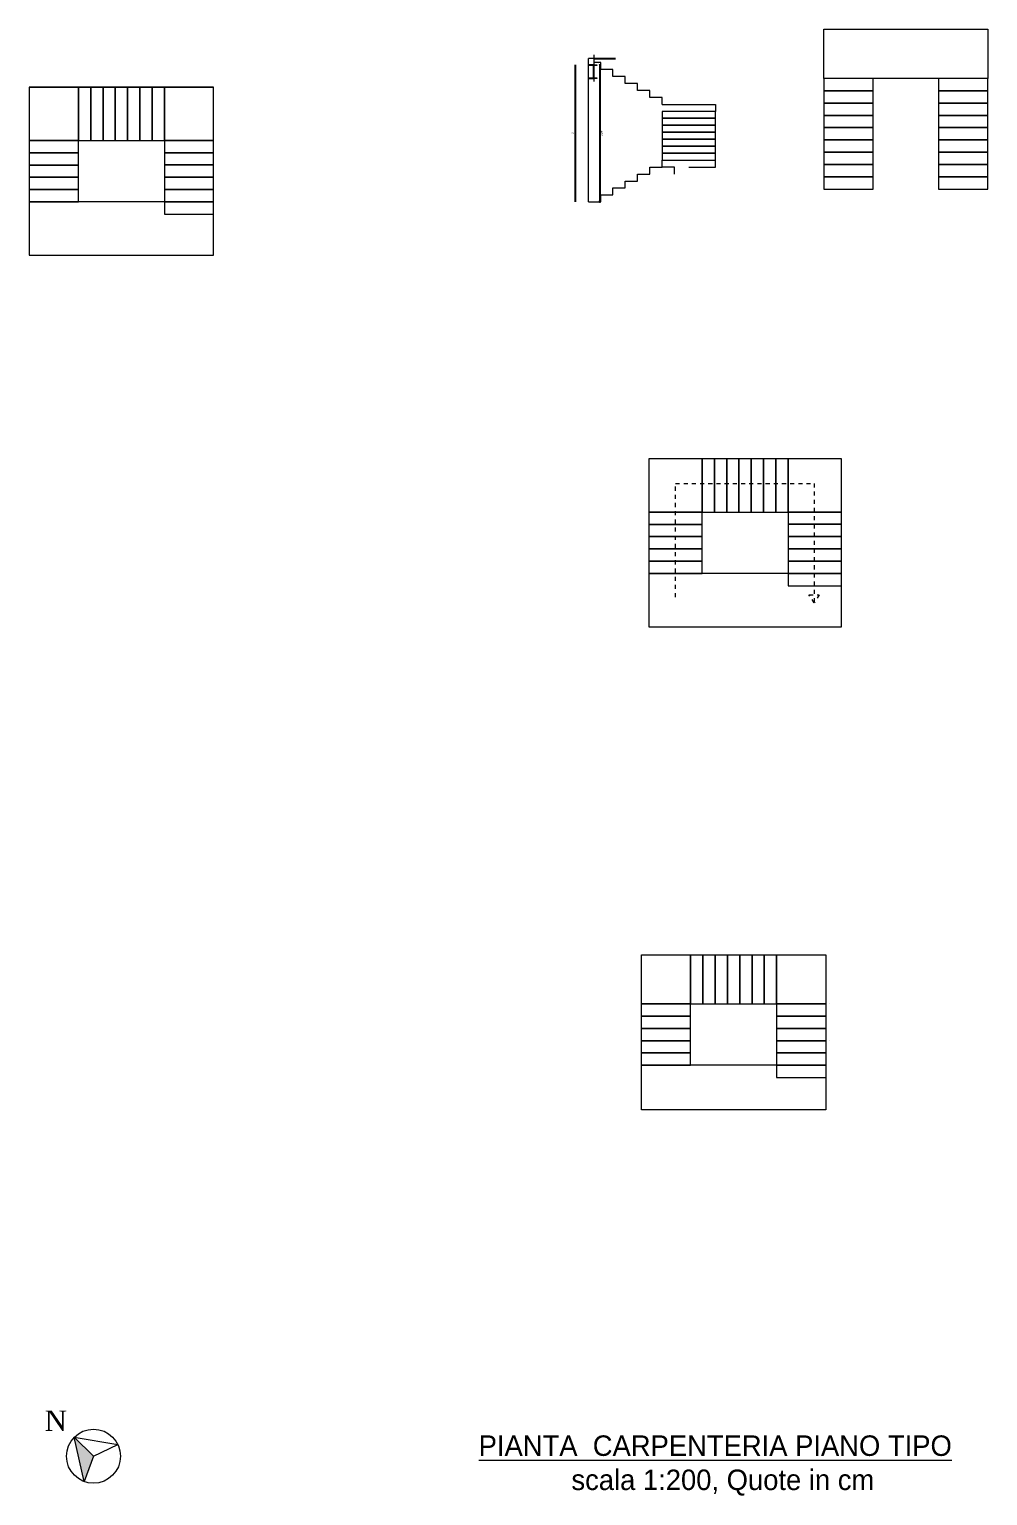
# Model space of a CAD drawing. Header units: millimetres. Extents: x 1415 to 3549, y 2194 to 4677.
# Drawn here: x 1805.06 to 1828.47, y 2323.84 to 2359.64 of the extents above; entities that cross this region are included whole.
import ezdxf

# ---------------------------------------------------------------- set-up
doc = ezdxf.new("R2010")
doc.units = ezdxf.units.MM
doc.linetypes.add('ACAD_ISO02W100', pattern=[15, 12, -3])
doc.linetypes.add('DASHDOT', pattern=[1, 0.5, -0.25, 0, -0.25])
doc.layers.get('0').update_dxf_attribs({"plot": 0})
for name, color, linetype, lineweight in [('Layer3', 7, 'Continuous', 15), ('Layer4', 7, 'Continuous', 15), ('sezione', 18, 'ACAD_ISO02W100', 20)]:
    doc.layers.add(name, color=color, linetype=linetype, lineweight=lineweight)
doc.layers.add('linea tratteggiata', color=221, linetype='ACAD_ISO02W100')
doc.layers.add('retini', color=7, linetype='DASHDOT', lineweight=9, true_color=0x636466)
doc.styles.get("Standard").update_dxf_attribs({"font": 'arial.ttf'})
doc.dimstyles.new('quote c.a 1 sezione setti', dxfattribs={"dimtxt": 0.03, "dimasz": 0.015, "dimexe": 0.0005, "dimexo": 0.0015, "dimgap": 0.025, "dimtad": 2, "dimtih": 1, "dimtoh": 1, "dimdec": 0, "dimlfac": 100, "dimzin": 0, "dimdsep": 46, "dimtxsty": 'Standard', "dimblk": 'ARCHTICK', "dimcen": 0, "dimclre": 252, "dimadec": 0, "dimazin": 2, "dimtfac": 1, "dimtdec": 0, "dimtofl": 0, "dimtmove": 0, "dimatfit": 3, "dimfxl": 0.0035, "dimfxlon": 1, "dimtolj": 1, "dimtzin": 0, "dimarcsym": 0})
doc.dimstyles.new('quote c.a 2', dxfattribs={"dimtxt": 0.06, "dimasz": 0.05, "dimexe": 0.0005, "dimexo": 0.0015, "dimgap": 0.01, "dimtad": 2, "dimdec": 0, "dimlfac": 100, "dimzin": 0, "dimdsep": 46, "dimtxsty": 'Standard', "dimblk": 'ARCHTICK', "dimcen": 0, "dimclre": 252, "dimadec": 0, "dimazin": 2, "dimtfac": 1, "dimtdec": 0, "dimtofl": 0, "dimtmove": 0, "dimatfit": 3, "dimfxl": 0.0035, "dimfxlon": 1, "dimtolj": 1, "dimtzin": 0, "dimarcsym": 0})

# ---------------------------------------------------------------- blocks, each defined once
blk = doc.blocks.new('_ArchTick')
at = {"color": 0, "linetype": 'ByBlock', "const_width": 0.15}
blk.add_lwpolyline([(-0.5, -0.5), (0.5, 0.5)], dxfattribs=at)
blk = doc.blocks.new('*D147')
at = {"layer": 'Defpoints', "color": 0, "transparency": 16777216}
for p in [(1818.844, 2358.769), (1818.844, 2355.424), (1818.991, 2355.424)]:
    blk.add_point(p, dxfattribs=at)
at = {"layer": 'Layer3', "color": 252, "lineweight": -2, "transparency": 16777216}
for p, q in [((1818.988, 2358.769), (1818.992, 2358.769)), ((1818.988, 2355.424), (1818.992, 2355.424))]:
    blk.add_line(p, q, dxfattribs=at)
at = {"layer": 'Layer3', "color": 0, "linetype": 'Continuous', "lineweight": -2, "transparency": 16777216}
blk.add_line((1818.991, 2358.769), (1818.991, 2355.424), dxfattribs=at)
at = {"layer": 'Layer3', "color": 0, "lineweight": -2, "transparency": 16777216, "xscale": 0.05, "yscale": 0.05, "zscale": 0.05}
for p, rotation in [((1818.991, 2358.769), 90), ((1818.991, 2355.424), 270)]:
    blk.add_blockref('_ArchTick', p, dxfattribs=dict(at, rotation=rotation))
at = {"layer": 'Layer3', "color": 0, "transparency": 16777216, "insert": (1819.032, 2357.096), "char_height": 0.06, "attachment_point": 5, "rotation": 90}
blk.add_mtext('\\A1;334', dxfattribs=at)
blk = doc.blocks.new('*D262')
at = {"layer": 'Defpoints', "color": 0, "transparency": 16777216}
for p in [(1818.716, 2358.769), (1818.392, 2355.424), (1818.716, 2355.424)]:
    blk.add_point(p, dxfattribs=at)
at = {"layer": 'Layer3', "color": 252, "lineweight": -2, "transparency": 16777216}
for p, q in [((1818.395, 2358.769), (1818.391, 2358.769)), ((1818.395, 2355.424), (1818.391, 2355.424))]:
    blk.add_line(p, q, dxfattribs=at)
at = {"layer": 'Layer3', "color": 0, "linetype": 'Continuous', "lineweight": -2, "transparency": 16777216}
blk.add_line((1818.392, 2358.769), (1818.392, 2355.424), dxfattribs=at)
at = {"layer": 'Layer3', "color": 0, "lineweight": -2, "transparency": 16777216, "xscale": 0.015, "yscale": 0.015, "zscale": 0.015}
for p, rotation in [((1818.392, 2358.769), 90), ((1818.392, 2355.424), 270)]:
    blk.add_blockref('_ArchTick', p, dxfattribs=dict(at, rotation=rotation))
at = {"layer": 'Layer3', "color": 0, "transparency": 16777216, "insert": (1818.333, 2357.096), "char_height": 0.03, "attachment_point": 5}
blk.add_mtext('\\A1;334', dxfattribs=at)

msp = doc.modelspace()

# ---------------------------------------------------------------- hatches: boundary and pattern name
at = {"layer": 'Layer4', "transparency": 33554687}
h = msp.add_hatch(color=256, dxfattribs=at)
h.dxf.hatch_style = 1
h.paths.add_polyline_path([(1806.3984, 2324.1857), (1806.6298, 2324.8037), (1806.1595, 2325.2666)])
at = {"layer": 'retini', "true_color": 0x939598}
h = msp.add_hatch(dxfattribs=at)
h.set_pattern_fill('ANSI32', color=252, scale=0.0007)
h.set_pattern_definition([(45, (0, 0), (-0.004714634464, 0.004714634464), []), (45, (0.003143, 0), (-0.004714634464, 0.004714634464), [])])
h.paths.add_polyline_path([(1818.9242, 2358.7688), (1818.8442, 2358.7688), (1818.7642, 2358.7688), (1818.7642, 2358.7573), (1818.8225, 2358.7573, -0.4142136), (1818.8405, 2358.7393), (1818.8405, 2358.6038), (1818.8405, 2358.4683, -0.4142136), (1818.8225, 2358.4503), (1818.7642, 2358.4503), (1818.7642, 2358.4388), (1818.8442, 2358.4388), (1818.9242, 2358.4388), (1818.9242, 2358.4503), (1818.866, 2358.4503, -0.4142136), (1818.848, 2358.4683), (1818.848, 2358.6038), (1818.848, 2358.7266), (1818.848, 2358.7393, -0.4142136), (1818.866, 2358.7573), (1818.9242, 2358.7573)])
at = {"layer": 'sezione', "transparency": 33554687}
h = msp.add_hatch(dxfattribs=at)
h.set_pattern_fill('ANGLE', color=256)
h.set_pattern_definition([(0, (0, 0), (0, 6.985), [5.08, -1.905]), (90, (0, 0), (-6.985, 4e-16), [5.08, -1.905])])
h.paths.add_polyline_path([(1824.2311, 2345.8324), (1824.2311, 2345.6345), (1824.3529, 2345.8324)])
h.paths.add_polyline_path([(1824.1024, 2345.8324), (1824.2311, 2345.6345), (1824.2311, 2345.8324)])

# ---------------------------------------------------------------- linework, layer by layer
at = {"layer": 'Layer3'}
for points in [[(1819.0516, 2358.9239), (1818.7162, 2358.9239)], [(1818.8442, 2358.9239), (1818.7162, 2358.9239)], [(1818.8442, 2358.7688), (1818.7162, 2358.7688)], [(1818.8442, 2358.7573), (1818.7162, 2358.7573)], [(1818.7162, 2358.4503), (1818.8442, 2358.4503)], [(1818.7162, 2358.4388), (1818.7162, 2358.4388), (1818.8442, 2358.4388)]]:
    msp.add_lwpolyline(points, dxfattribs=at)
msp.add_lwpolyline([(1818.7642, 2358.4388), (1818.7642, 2358.4503), (1818.8225, 2358.4503, 0.4142136), (1818.8405, 2358.4683), (1818.8405, 2358.6038), (1818.8405, 2358.7393, 0.4142136), (1818.8225, 2358.7573), (1818.7642, 2358.7573), (1818.7642, 2358.7688), (1818.8442, 2358.7688), (1818.9242, 2358.7688), (1818.9242, 2358.7573), (1818.866, 2358.7573, 0.4142136), (1818.848, 2358.7393), (1818.848, 2358.6038), (1818.848, 2358.4683, 0.4142136), (1818.866, 2358.4503), (1818.9242, 2358.4503), (1818.9242, 2358.4388), (1818.8442, 2358.4388)], format="xyb", close=True, dxfattribs=at)
at = {"layer": 'Layer4'}
msp.add_line((1818.7162, 2355.4239), (1819.0162, 2355.4239), dxfattribs=at)
for points in [[(1824.4662, 2358.4366), (1824.4662, 2359.6366), (1828.4662, 2359.6366), (1828.4662, 2358.4366), (1825.6662, 2358.4366)], [(1818.7162, 2355.4239), (1818.7162, 2358.9239)], [(1819.0162, 2358.6539), (1819.0162, 2358.8239), (1818.8442, 2358.8239)], [(1819.3162, 2358.4839), (1819.3162, 2358.6539), (1819.0162, 2358.6539)], [(1819.6162, 2358.3139), (1819.6162, 2358.4839), (1819.3162, 2358.4839)], [(1819.9162, 2358.1439), (1819.9162, 2358.3139), (1819.6162, 2358.3139)], [(1824.4662, 2358.1366), (1825.6662, 2358.1366), (1825.6662, 2358.4366), (1824.4662, 2358.4366), (1824.4662, 2358.1366)], [(1827.2662, 2358.1366), (1828.4662, 2358.1366), (1828.4662, 2358.4366), (1827.2662, 2358.4366), (1827.2662, 2358.1366)], [(1805.0625, 2358.2249), (1809.5625, 2358.2252)], [(1806.2625, 2358.2249), (1806.2625, 2356.9239), (1806.5625, 2356.9239), (1806.5625, 2358.2249), (1806.2625, 2358.2249)], [(1806.5625, 2358.2249), (1806.5625, 2356.9239), (1806.8625, 2356.9239), (1806.8625, 2358.2249), (1806.5625, 2358.2249)], [(1806.8625, 2358.2249), (1806.8625, 2356.9249), (1807.1625, 2356.9249), (1807.1625, 2358.2249), (1806.8625, 2358.2249)], [(1807.1625, 2358.2249), (1807.1625, 2356.9249), (1807.4625, 2356.9249), (1807.4625, 2358.2249), (1807.1625, 2358.2249)], [(1807.4625, 2358.2249), (1807.4625, 2356.9249), (1807.7625, 2356.9249), (1807.7625, 2358.2249), (1807.4625, 2358.2249)], [(1807.7625, 2358.2249), (1807.7625, 2356.9249), (1808.0625, 2356.9249), (1808.0625, 2358.2249), (1807.7625, 2358.2249)], [(1808.0625, 2358.2249), (1808.0625, 2356.9249), (1808.3625, 2356.9249), (1808.3625, 2358.2249), (1808.0625, 2358.2249)], [(1820.2162, 2357.9739), (1820.2162, 2358.1439), (1819.9162, 2358.1439)], [(1820.5162, 2357.8039), (1820.5162, 2357.9739), (1820.2162, 2357.9739)], [(1824.4662, 2357.8366), (1825.6662, 2357.8366), (1825.6662, 2358.1366), (1824.4662, 2358.1366), (1824.4662, 2357.8366)], [(1827.2662, 2357.8366), (1828.4662, 2357.8366), (1828.4662, 2358.1366), (1827.2662, 2358.1366), (1827.2662, 2357.8366)], [(1820.5162, 2357.8039), (1821.8162, 2357.8039), (1821.8162, 2357.6339)], [(1820.5162, 2357.4639), (1821.8162, 2357.4639), (1821.8162, 2357.6339), (1820.5162, 2357.6339), (1820.5162, 2357.4639)], [(1824.4662, 2357.5366), (1825.6662, 2357.5366), (1825.6662, 2357.8366), (1824.4662, 2357.8366), (1824.4662, 2357.5366)], [(1824.4662, 2357.2366), (1825.6662, 2357.2366), (1825.6662, 2357.5366), (1824.4662, 2357.5366), (1824.4662, 2357.2366)], [(1827.2662, 2357.5366), (1828.4662, 2357.5366), (1828.4662, 2357.8366), (1827.2662, 2357.8366), (1827.2662, 2357.5366)], [(1827.2662, 2357.2366), (1828.4662, 2357.2366), (1828.4662, 2357.5366), (1827.2662, 2357.5366), (1827.2662, 2357.2366)], [(1820.5162, 2357.2939), (1821.8162, 2357.2939), (1821.8162, 2357.4639), (1820.5162, 2357.4639), (1820.5162, 2357.2939)], [(1820.5162, 2357.1239), (1821.8162, 2357.1239), (1821.8162, 2357.2939), (1820.5162, 2357.2939), (1820.5162, 2357.1239)], [(1824.4662, 2356.9366), (1825.6662, 2356.9366), (1825.6662, 2357.2366), (1824.4662, 2357.2366), (1824.4662, 2356.9366)], [(1827.2662, 2356.9366), (1828.4662, 2356.9366), (1828.4662, 2357.2366), (1827.2662, 2357.2366), (1827.2662, 2356.9366)], [(1805.0625, 2356.6239), (1806.2625, 2356.6239), (1806.2625, 2356.9239), (1805.0625, 2356.9239), (1805.0625, 2356.6239)], [(1808.3625, 2356.6249), (1809.5625, 2356.6249), (1809.5625, 2356.9249), (1808.3625, 2356.9249), (1808.3625, 2356.6249)], [(1820.5162, 2356.9539), (1821.8162, 2356.9539), (1821.8162, 2357.1239), (1820.5162, 2357.1239), (1820.5162, 2356.9539)], [(1820.5162, 2356.7839), (1821.8162, 2356.7839), (1821.8162, 2356.9539), (1820.5162, 2356.9539), (1820.5162, 2356.7839)], [(1824.4662, 2356.6366), (1825.6662, 2356.6366), (1825.6662, 2356.9366), (1824.4662, 2356.9366), (1824.4662, 2356.6366)], [(1827.2662, 2356.6366), (1828.4662, 2356.6366), (1828.4662, 2356.9366), (1827.2662, 2356.9366), (1827.2662, 2356.6366)], [(1805.0625, 2356.3239), (1806.2625, 2356.3239), (1806.2625, 2356.6239), (1805.0625, 2356.6239), (1805.0625, 2356.3239)], [(1808.3625, 2356.3249), (1809.5625, 2356.3249), (1809.5625, 2356.6249), (1808.3625, 2356.6249), (1808.3625, 2356.3249)], [(1820.5162, 2356.6139), (1821.8162, 2356.6139), (1821.8162, 2356.7839), (1820.5162, 2356.7839), (1820.5162, 2356.6139)], [(1820.5162, 2356.4439), (1821.8162, 2356.4439), (1821.8162, 2356.6139), (1820.5162, 2356.6139), (1820.5162, 2356.4439)], [(1824.4662, 2356.3366), (1825.6662, 2356.3366), (1825.6662, 2356.6366), (1824.4662, 2356.6366), (1824.4662, 2356.3366)], [(1827.2662, 2356.3366), (1828.4662, 2356.3366), (1828.4662, 2356.6366), (1827.2662, 2356.6366), (1827.2662, 2356.3366)], [(1805.0625, 2356.0239), (1806.2625, 2356.0239), (1806.2625, 2356.3239), (1805.0625, 2356.3239), (1805.0625, 2356.0239)], [(1808.3625, 2356.0249), (1809.5625, 2356.0249), (1809.5625, 2356.3249), (1808.3625, 2356.3249), (1808.3625, 2356.0249)], [(1819.9162, 2355.9339), (1819.9162, 2356.1039), (1820.2162, 2356.1039)], [(1820.2162, 2356.1039), (1820.2162, 2356.2739), (1820.5162, 2356.2739)], [(1820.5162, 2356.2739), (1820.5162, 2356.4439), (1820.5162, 2356.4439)], [(1820.5162, 2356.4439), (1821.8162, 2356.4439)], [(1820.8162, 2356.1039), (1820.8162, 2356.2739), (1820.5162, 2356.2739)], [(1821.1662, 2356.2739), (1821.8162, 2356.2739), (1821.8162, 2356.4439)], [(1824.4662, 2356.0366), (1825.6662, 2356.0366), (1825.6662, 2356.3366), (1824.4662, 2356.3366), (1824.4662, 2356.0366)], [(1827.2662, 2356.0366), (1828.4662, 2356.0366), (1828.4662, 2356.3366), (1827.2662, 2356.3366), (1827.2662, 2356.0366)], [(1805.0625, 2355.7239), (1806.2625, 2355.7239), (1806.2625, 2356.0239), (1805.0625, 2356.0239), (1805.0625, 2355.7239)], [(1808.3625, 2355.7249), (1809.5625, 2355.7249), (1809.5625, 2356.0249), (1808.3625, 2356.0249), (1808.3625, 2355.7249)], [(1819.3162, 2355.5939), (1819.3162, 2355.7639), (1819.6162, 2355.7639)], [(1819.6162, 2355.7639), (1819.6162, 2355.9339), (1819.9162, 2355.9339)], [(1824.4662, 2355.7366), (1825.6662, 2355.7366), (1825.6662, 2356.0366), (1824.4662, 2356.0366), (1824.4662, 2355.7366)], [(1827.2662, 2355.7366), (1828.4662, 2355.7366), (1828.4662, 2356.0366), (1827.2662, 2356.0366), (1827.2662, 2355.7366)], [(1805.0625, 2355.4239), (1806.2625, 2355.4239), (1806.2625, 2355.7239), (1805.0625, 2355.7239), (1805.0625, 2355.4239)], [(1808.3625, 2355.4249), (1809.5625, 2355.4249), (1809.5625, 2355.7249), (1808.3625, 2355.7249), (1808.3625, 2355.4249)], [(1808.3625, 2355.1239), (1809.5625, 2355.1239), (1809.5625, 2355.4239), (1808.3625, 2355.4239), (1808.3625, 2355.1239)], [(1819.0162, 2355.4239), (1819.0162, 2355.5939), (1819.3162, 2355.5939)], [(1821.4925, 2349.1534), (1821.4925, 2347.8524), (1821.7925, 2347.8524), (1821.7925, 2349.1534), (1821.4925, 2349.1534)], [(1821.7925, 2349.1534), (1821.7925, 2347.8524), (1822.0925, 2347.8524), (1822.0925, 2349.1534), (1821.7925, 2349.1534)], [(1822.0925, 2349.1534), (1822.0925, 2347.8534), (1822.3925, 2347.8534), (1822.3925, 2349.1534), (1822.0925, 2349.1534)], [(1822.3925, 2349.1534), (1822.3925, 2347.8534), (1822.6925, 2347.8534), (1822.6925, 2349.1534), (1822.3925, 2349.1534)], [(1822.6925, 2349.1534), (1822.6925, 2347.8534), (1822.9925, 2347.8534), (1822.9925, 2349.1534), (1822.6925, 2349.1534)], [(1822.9925, 2349.1534), (1822.9925, 2347.8534), (1823.2925, 2347.8534), (1823.2925, 2349.1534), (1822.9925, 2349.1534)], [(1823.2925, 2349.1534), (1823.2925, 2347.8534), (1823.5925, 2347.8534), (1823.5925, 2349.1534), (1823.2925, 2349.1534)], [(1820.1925, 2347.5524), (1821.4925, 2347.5524), (1821.4925, 2347.8524), (1820.1925, 2347.8524), (1820.1925, 2347.5524)], [(1820.1925, 2347.2524), (1821.4925, 2347.2524), (1821.4925, 2347.5524), (1820.1925, 2347.5524), (1820.1925, 2347.2524)], [(1823.5925, 2347.5534), (1824.8925, 2347.5534), (1824.8925, 2347.8534), (1823.5925, 2347.8534), (1823.5925, 2347.5534)], [(1823.5925, 2347.2534), (1824.8925, 2347.2534), (1824.8925, 2347.5534), (1823.5925, 2347.5534), (1823.5925, 2347.2534)], [(1820.1925, 2346.9524), (1821.4925, 2346.9524), (1821.4925, 2347.2524), (1820.1925, 2347.2524), (1820.1925, 2346.9524)], [(1823.5925, 2346.9534), (1824.8925, 2346.9534), (1824.8925, 2347.2534), (1823.5925, 2347.2534), (1823.5925, 2346.9534)], [(1820.1925, 2346.6524), (1821.4925, 2346.6524), (1821.4925, 2346.9524), (1820.1925, 2346.9524), (1820.1925, 2346.6524)], [(1823.5925, 2346.6534), (1824.8925, 2346.6534), (1824.8925, 2346.9534), (1823.5925, 2346.9534), (1823.5925, 2346.6534)], [(1820.1925, 2346.3524), (1821.4925, 2346.3524), (1821.4925, 2346.6524), (1820.1925, 2346.6524), (1820.1925, 2346.3524)], [(1823.5925, 2346.3534), (1824.8925, 2346.3534), (1824.8925, 2346.6534), (1823.5925, 2346.6534), (1823.5925, 2346.3534)], [(1823.5925, 2346.0524), (1824.8925, 2346.0524), (1824.8925, 2346.3524), (1823.5925, 2346.3524), (1823.5925, 2346.0524)], [(1824.5116, 2333.2555), (1820.0116, 2333.2555), (1820.0116, 2335.847), (1820.0116, 2337.047), (1823.3116, 2337.047), (1824.5116, 2337.047), (1824.5116, 2333.2555)], [(1820.0116, 2335.847), (1821.2116, 2335.847), (1821.2116, 2337.047)], [(1821.2116, 2337.047), (1821.2116, 2335.847), (1821.5116, 2335.847), (1821.5116, 2337.047)], [(1821.5116, 2337.047), (1821.5116, 2335.847), (1821.8116, 2335.847), (1821.8116, 2337.047)], [(1821.8116, 2337.047), (1821.8116, 2335.848), (1822.1116, 2335.848), (1822.1116, 2337.047)], [(1822.1116, 2337.047), (1822.1116, 2335.848), (1822.4116, 2335.848), (1822.4116, 2337.047)], [(1822.4116, 2337.047), (1822.4116, 2335.848), (1822.7116, 2335.848), (1822.7116, 2337.047)], [(1822.7116, 2337.047), (1822.7116, 2335.848), (1823.0116, 2335.848), (1823.0116, 2337.047)], [(1823.0116, 2337.047), (1823.0116, 2335.848), (1823.3116, 2335.848), (1823.3116, 2337.047)], [(1823.3116, 2337.047), (1823.3116, 2335.848), (1824.5116, 2335.848)], [(1820.0116, 2335.547), (1821.2116, 2335.547), (1821.2116, 2335.847), (1820.0116, 2335.847)], [(1824.5116, 2335.848), (1823.3116, 2335.848), (1823.3116, 2335.548)], [(1820.0116, 2335.247), (1821.2116, 2335.247), (1821.2116, 2335.547), (1820.0116, 2335.547)], [(1823.3116, 2335.548), (1824.5116, 2335.548)], [(1824.5116, 2335.548), (1823.3116, 2335.548), (1823.3116, 2335.248)], [(1820.0116, 2334.947), (1821.2116, 2334.947), (1821.2116, 2335.247), (1820.0116, 2335.247)], [(1823.3116, 2335.248), (1824.5116, 2335.248)], [(1824.5116, 2335.248), (1823.3116, 2335.248), (1823.3116, 2334.948)], [(1820.0116, 2334.647), (1821.2116, 2334.647), (1821.2116, 2334.947), (1820.0116, 2334.947)], [(1820.0116, 2334.347), (1821.2116, 2334.347), (1821.2116, 2334.647), (1820.0116, 2334.647)], [(1823.3116, 2334.948), (1824.5116, 2334.948)], [(1824.5116, 2334.948), (1823.3116, 2334.948), (1823.3116, 2334.648)], [(1823.3116, 2334.648), (1824.5116, 2334.648)], [(1824.5116, 2334.648), (1823.3116, 2334.648), (1823.3116, 2334.348)], [(1824.5116, 2334.347), (1820.0116, 2334.347)], [(1823.3116, 2334.348), (1824.5116, 2334.348)], [(1824.5116, 2334.347), (1823.3116, 2334.347), (1823.3116, 2334.047)], [(1823.3116, 2334.047), (1824.5116, 2334.047)]]:
    msp.add_lwpolyline(points, dxfattribs=at)
for points in [[(1805.0625, 2356.9239), (1806.2625, 2356.9239), (1806.2625, 2358.2249), (1805.0625, 2358.2249), (1805.0625, 2357.0249)], [(1808.3625, 2356.9249), (1809.5625, 2356.9249), (1809.5625, 2358.2252), (1808.3625, 2358.2252), (1808.3625, 2356.9249)], [(1805.0625, 2354.1229), (1809.5625, 2354.1229), (1809.5625, 2355.4239), (1805.0625, 2355.4239), (1805.0625, 2354.2239)], [(1820.1925, 2347.8524), (1821.4925, 2347.8524), (1821.4925, 2349.1534), (1820.1925, 2349.1534), (1820.1925, 2347.9534)], [(1823.5925, 2347.8534), (1824.8925, 2347.8534), (1824.8925, 2349.1537), (1823.5925, 2349.1537), (1823.5925, 2347.8534)], [(1820.1925, 2345.0514), (1824.8925, 2345.0514), (1824.8925, 2346.3524), (1820.1925, 2346.3524), (1820.1925, 2345.1524)], [(1824.6116, 2335.848), (1824.6116, 2335.848)], [(1824.6116, 2334.948), (1824.6116, 2334.948)]]:
    msp.add_lwpolyline(points, close=True, dxfattribs=at)
at = {"layer": 'Layer4', "transparency": 33554687}
for points in [[(1806.3984, 2324.1857), (1806.1595, 2325.2666), (1807.2252, 2325.0884)], [(1806.6298, 2324.8037), (1806.1595, 2325.2666)], [(1806.6298, 2324.8037), (1807.2252, 2325.0884)], [(1806.6298, 2324.8037), (1806.3984, 2324.1857)]]:
    msp.add_lwpolyline(points, dxfattribs=at)
msp.add_circle((1806.6298, 2324.8037), 0.6599, dxfattribs=at)
at = {"layer": 'linea tratteggiata', "ltscale": 0.2}
msp.add_lwpolyline([(1818.8442, 2358.9239), (1819.375, 2358.9239)], dxfattribs=at)
msp.add_lwpolyline([(1818.8442, 2358.9239), (1819.375, 2358.9239)], dxfattribs=at)
at = {"layer": 'sezione', "ltscale": 0.2}
for points in [[(1818.8442, 2359.0166), (1818.8442, 2358.5166)], [(1818.8442, 2358.9915), (1818.8442, 2358.3615)]]:
    msp.add_lwpolyline(points, dxfattribs=at)
at = {"layer": 'sezione'}
msp.add_lwpolyline([(1820.8425, 2345.7743), (1820.8425, 2348.5534), (1824.2311, 2348.5534), (1824.2311, 2345.6345), (1824.1024, 2345.8324), (1824.3529, 2345.8324), (1824.2311, 2345.6345)], dxfattribs=at).dxf.unprotected_set("ltscale", 0)

# ---------------------------------------------------------------- texts
at = {"layer": 'Layer3', "char_height": 0.5, "attachment_point": 1}
for s, width, insert in [('\\pxqc;{\\fBook Antiqua|b0|i0|c0|p18;N}', 0.664299, (1805.3781, 2325.9193)), ('\\pxqc;{\\fBahnschrift Light|b0|i0|c0|p34;\\LPIANTA  CARPENTERIA PIANO TIPO   \\lscala 1:200, Quote in cm}', 11.531255, (1816.0474, 2325.3113))]:
    msp.add_mtext_dynamic_manual_height_columns(s, width=width, gutter_width=12.5, heights=[0], dxfattribs=dict(at, insert=insert))

# ---------------------------------------------------------------- dimensions: what is measured, and where the dimension line sits
at = {"layer": 'Layer3'}
for base, p1, p2, dimstyle, picture, middle in [((1818.3915, 2355.4239), (1818.7162, 2358.7688), (1818.7162, 2355.4239), 'quote c.a 1 sezione setti', '*D262', (1818.3334, 2357.0964)), ((1818.9911, 2355.4239), (1818.8442, 2358.7688), (1818.8442, 2355.4239), 'quote c.a 2', '*D147', (1819.0318, 2357.0964))]:
    dim = msp.add_linear_dim(base=base, p1=p1, p2=p2, angle=90, dimstyle=dimstyle, dxfattribs=at)
    dim.commit()
    dim.dimension.update_dxf_attribs({"geometry": picture, "text_midpoint": middle})

doc.saveas('drawing.dxf')
